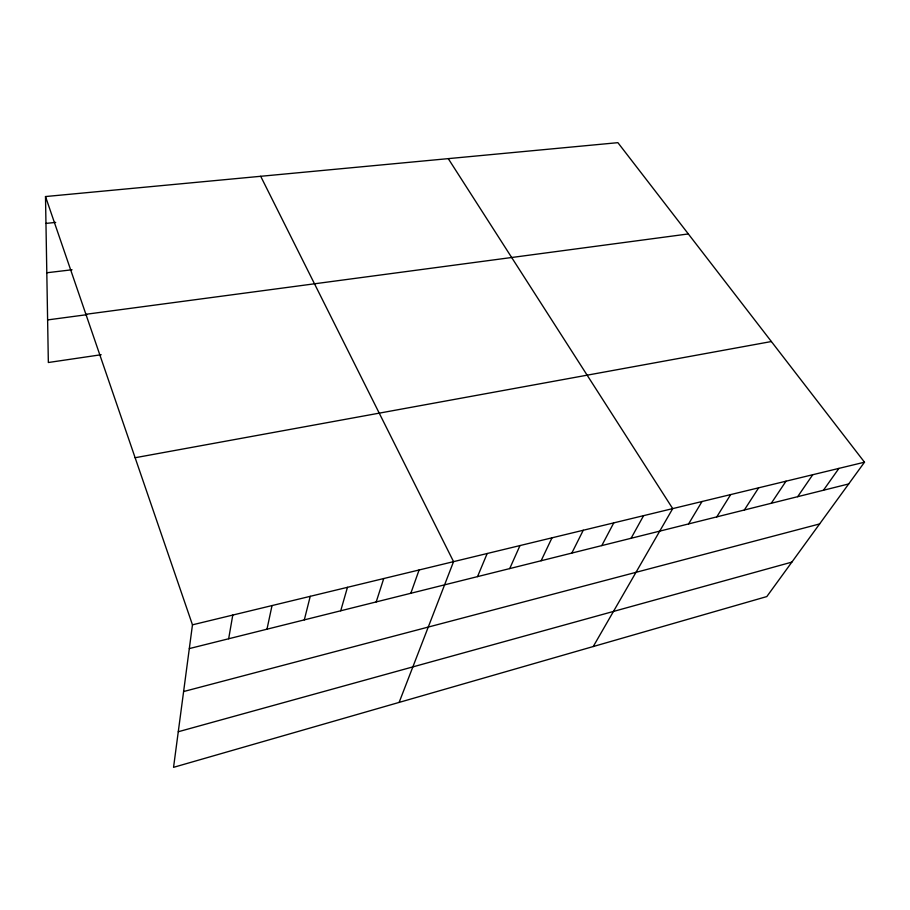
<?xml version="1.0" encoding="UTF-8"?>
<svg xmlns="http://www.w3.org/2000/svg" width="910" height="910" viewBox="0 0 910 910"><rect width="100%" height="100%" fill="white"/><g stroke="black" fill="none" stroke-linecap="round" stroke-linejoin="round"><path stroke-width="1.36" d="M45.5 196.549L192.465 624.829L173.548 767.335L766.812 596.573L864.5 462.2L617.89 142.665L45.5 196.549L48.344 362.51L101.169 354.729M228.66 638.763L232.778 615.069M266.983 629.197L272.022 605.571M304.315 619.881L310.242 596.323M340.715 610.792L347.461 587.325M376.205 601.931L383.736 578.544M410.82 593.286L419.089 569.99M399.126 702.406L453.555 561.641L260.692 176.29M477.534 576.621L487.18 553.508M509.714 568.591L519.985 545.568M541.12 560.753L551.995 537.821M571.81 553.087L583.253 530.257M601.794 545.602L613.772 522.875M631.085 538.288L643.586 515.663M593.24 646.532L672.706 508.61L448.266 158.636M688.574 523.933L702.031 501.512M716.773 516.891L730.673 494.585M744.334 510.01L758.656 487.805M771.282 503.275L786.012 481.185M797.649 496.701L812.755 474.713M823.436 490.262L838.918 468.388M178.28 731.742L791.859 562.118M183.615 691.543L819.626 523.933M189.314 648.591L848.677 483.949M192.465 624.829L864.5 462.2M135.124 457.73L771.373 341.534M47.616 319.922L87.041 314.655M85.904 314.291L688.324 233.938M46.808 272.761L72.038 269.769M45.955 223.405L55.703 222.404"/></g></svg>
